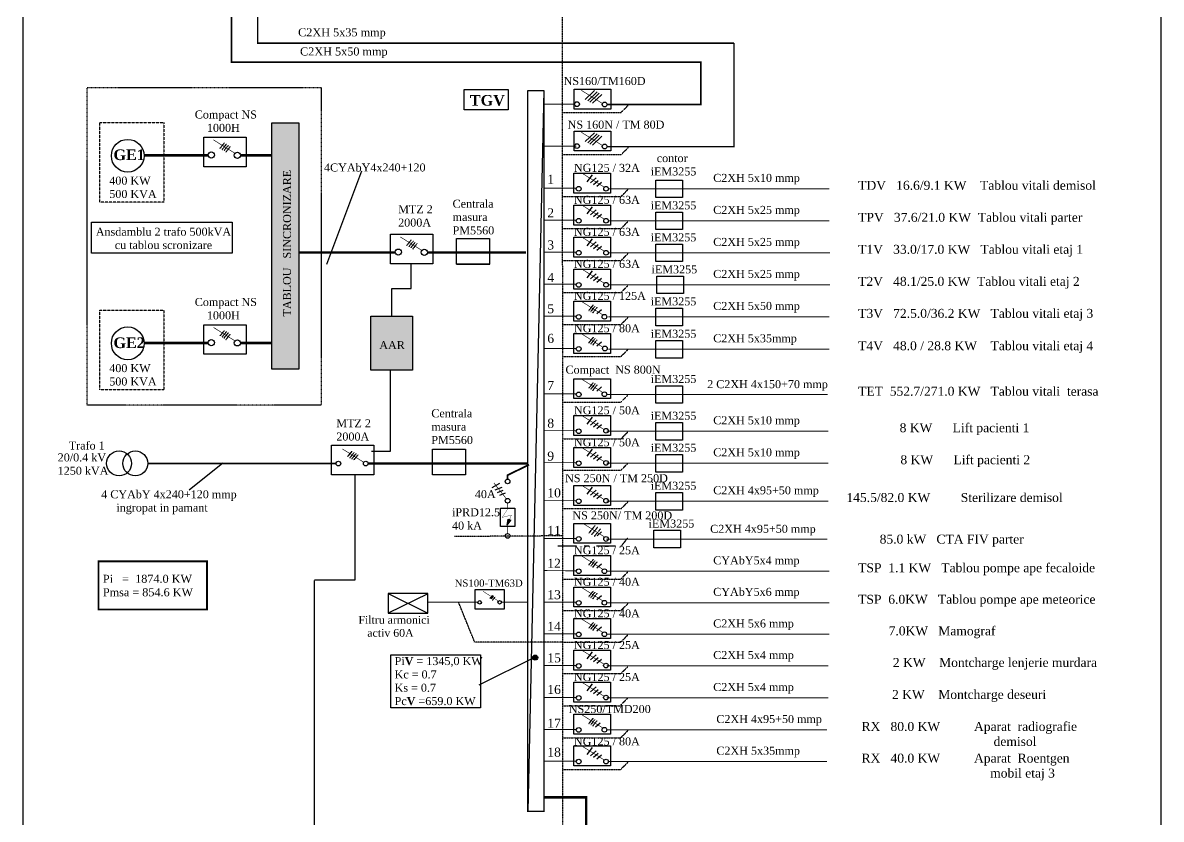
# Model space of a CAD drawing. Header units: inches. Extents: x -369701 to 85886, y 28217 to 66726.
# Drawn here: x -369701 to -353701, y 43892 to 55089 of the extents above; entities that cross this region are included whole.
import ezdxf

# ---------------------------------------------------------------- set-up
doc = ezdxf.new("R2010")
doc.units = ezdxf.units.IN
doc.header["$MEASUREMENT"] = 0
doc.linetypes.add('DASHED', pattern=[0.75, 0.5, -0.25])
doc.linetypes.add('DOUBLE_DASHED', pattern=[1.093611, 0.529167, -0.211667, 0.141111, -0.211667])
doc.layers.add('Circuite', color=7, linetype='Continuous', lineweight=25)
doc.layers.add('IE0.1.7_t_0', color=7, linetype='Continuous', lineweight=25)
for name, color, linetype in [('circuite iluminat normal', 7, 'Continuous'), ('ELECTRICAL', 7, 'Continuous'), ('Texte', 7, 'Continuous')]:
    doc.layers.add(name, color=color, linetype=linetype)
doc.styles.get("Standard").update_dxf_attribs({"font": 'arial.ttf'})

msp = doc.modelspace()

# ---------------------------------------------------------------- hatches: boundary and pattern name
at = {"layer": 'Circuite', "linetype": 'Continuous', "ltscale": 5, "true_color": 0xffd4a8}
h = msp.add_hatch(color=41, dxfattribs=at)
h.paths.add_polyline_path([(-366202, 50219), (-365819, 50219), (-365819, 53683), (-366202, 53683)])
h.paths.add_polyline_path([(-365866, 50926), (-365866, 52999), (-366107, 52999), (-366107, 50926)], flags=24)
at = {"layer": 'Circuite', "linetype": 'Continuous', "ltscale": 5, "true_color": 0xffc48a}
h = msp.add_hatch(color=31, dxfattribs=at)
h.paths.add_polyline_path([(-364223, 50964), (-364811, 50964), (-364811, 50207), (-364223, 50207)])
h.paths.add_polyline_path([(-364720, 50438), (-364311, 50438), (-364311, 50678), (-364720, 50678)], flags=24)
at = {"layer": 'Circuite', "linetype": 'Continuous'}
h = msp.add_hatch(color=256, dxfattribs=at)
h.paths.add_polyline_path([(-362861, 48102), (-362878, 48109), (-362892, 48029)])
h.paths.add_polyline_path([(-362843, 48095), (-362861, 48102), (-362892, 48029), (-362892, 48025)])
at = {"layer": 'ELECTRICAL', "linetype": 'Continuous'}
msp.add_hatch(color=1, dxfattribs=at).paths.add_polyline_path([(-362535, 46165, 1), (-362464, 46165, 1)])

# ---------------------------------------------------------------- linework, layer by layer
at = {"layer": 'Circuite', "linetype": 'Continuous', "ltscale": 5}
for p, q in [((-362377, 54137), (-362601, 44007)), ((-364940, 53004), (-365434, 51690)), ((-364243, 51355), (-364243, 51696)), ((-364516, 50956), (-364516, 51355)), ((-364516, 51355), (-364243, 51355)), ((-364536, 50205), (-364536, 49064)), ((-364536, 49064), (-364799, 49064)), ((-366887, 48896), (-367362, 48520)), ((-365031, 47256), (-365031, 48732)), ((-365602, 47256), (-365031, 47256)), ((-365602, 43050), (-365602, 47248))]:
    msp.add_line(p, q, dxfattribs=at)
at = {"layer": 'Circuite', "linetype": 'Continuous'}
for p, q in [((-362893, 48024), (-362878, 48109)), ((-362893, 48024), (-362843, 48095)), ((-362878, 48109), (-362843, 48095))]:
    msp.add_line(p, q, dxfattribs=at)
at = {"layer": 'Circuite', "linetype": 'DOUBLE_DASHED'}
for p, q in [((-363136, 46996), (-363098, 47043)), ((-363120, 46986), (-363083, 47033)), ((-363098, 46972), (-363060, 47018))]:
    msp.add_line(p, q, dxfattribs=at)
at = {"layer": 'Circuite', "linetype": 'Continuous', "flags": 128}
for points, const_width in [([(-361490, 53940), (-360172, 53940), (-360172, 54537), (-366767, 54537), (-366767, 61248)], 25), ([(-362886, 48337), (-362886, 48267)], 9), ([(-362884, 48256), (-362963, 48136), (-362833, 48168), (-362893, 48025), (-362893, 48025)], 4.5), ([(-362886, 48007), (-362886, 47908)], 9), ([(-363009, 46955), (-363235, 47098)], 6.81), ([(-363636, 46944), (-364006, 46944)], 17), ([(-363304, 46944), (-363674, 46944)], 17), ([(-362603, 46944), (-362974, 46944)], 17)]:
    msp.add_lwpolyline(points, dxfattribs=dict(at, const_width=const_width))
at = {"layer": 'Circuite', "linetype": 'DASHED', "ltscale": 5}
msp.add_lwpolyline([(-368798, 54178), (-365509, 54178), (-365509, 49711), (-368798, 49711)], close=True, dxfattribs=at)
at = {"layer": 'Circuite', "color": 1, "linetype": 'Continuous', "ltscale": 5}
for points in [[(-363496, 54149), (-362877, 54149), (-362877, 53864), (-363496, 53864)], [(-368734, 52285), (-366756, 52285), (-366756, 51849), (-368734, 51849)]]:
    msp.add_lwpolyline(points, close=True, dxfattribs=at)
at = {"layer": 'Circuite', "linetype": 'Continuous', "ltscale": 5}
for points in [[(-366202, 50219), (-366202, 53683), (-365819, 53683), (-365819, 50219)], [(-360803, 52878), (-360427, 52878), (-360427, 52631), (-360803, 52631)], [(-360803, 52428), (-360427, 52428), (-360427, 52181), (-360803, 52181)], [(-363604, 52055), (-363139, 52055), (-363139, 51695), (-363604, 51695)], [(-360803, 51978), (-360427, 51978), (-360427, 51731), (-360803, 51731)], [(-360791, 51528), (-360416, 51528), (-360416, 51281), (-360791, 51281)], [(-360803, 51078), (-360427, 51078), (-360427, 50831), (-360803, 50831)], [(-364811, 50964), (-364223, 50964), (-364223, 50207), (-364811, 50207)], [(-360803, 50623), (-360427, 50623), (-360427, 50376), (-360803, 50376)], [(-360803, 49987), (-360427, 49987), (-360427, 49741), (-360803, 49741)], [(-360803, 49470), (-360427, 49470), (-360427, 49223), (-360803, 49223)], [(-363942, 49096), (-363477, 49096), (-363477, 48736), (-363942, 48736)], [(-360803, 49020), (-360427, 49020), (-360427, 48773), (-360803, 48773)], [(-360803, 48486), (-360427, 48486), (-360427, 48239), (-360803, 48239)], [(-360832, 47954), (-360456, 47954), (-360456, 47707), (-360832, 47707)]]:
    msp.add_lwpolyline(points, close=True, dxfattribs=at)
at = {"layer": 'Circuite', "linetype": 'Continuous', "ltscale": 5, "const_width": 25, "flags": 128}
for points in [[(-365301, 48894), (-367952, 48894)], [(-362888, 48677), (-362888, 48728), (-362586, 48877)]]:
    msp.add_lwpolyline(points, dxfattribs=at)
at = {"layer": 'Circuite', "linetype": 'Continuous'}
for points in [[(-362985, 48265), (-362784, 48265), (-362784, 48006), (-362985, 48006)], [(-363348, 46848), (-362931, 46848), (-362931, 47115), (-363348, 47115)]]:
    msp.add_lwpolyline(points, close=True, dxfattribs=at)
at = {"layer": 'Circuite', "linetype": 'Continuous', "ltscale": 5}
for centre in [(-368347, 48895), (-368119, 48895)]:
    msp.add_circle(centre, 175, dxfattribs=at)
at = {"layer": 'Circuite', "linetype": 'Continuous'}
for centre, radius in [((-362887, 48642), 33.1), ((-362886, 48370), 33.1), ((-362886, 47876), 33.1), ((-363279, 46941), 25), ((-362999, 46942), 25)]:
    msp.add_circle(centre, radius, dxfattribs=at)
at = {"layer": 'circuite iluminat normal'}
for p, q in [((-361797, 54009), (-361667, 54135)), ((-361759, 53992), (-361630, 54118)), ((-361730, 53974), (-361601, 54100)), ((-361693, 53957), (-361563, 54083)), ((-361797, 53418), (-361667, 53544)), ((-361759, 53402), (-361630, 53528)), ((-361731, 53383), (-361601, 53509)), ((-361693, 53367), (-361563, 53493))]:
    msp.add_line(p, q, dxfattribs=at)
at = {"layer": 'ELECTRICAL', "linetype": 'DOUBLE_DASHED'}
for p, q in [((-362124, 66063), (-362109, 31887)), ((-361292, 53827), (-361191, 53928)), ((-362112, 53827), (-361292, 53827)), ((-366928, 53324), (-366866, 53401)), ((-366899, 53306), (-366838, 53383)), ((-366873, 53290), (-366811, 53367)), ((-366845, 53273), (-366784, 53349)), ((-361292, 53236), (-361191, 53337)), ((-362112, 53236), (-361292, 53236)), ((-362116, 52646), (-361296, 52646)), ((-361296, 52646), (-361195, 52747)), ((-362116, 52196), (-361296, 52196)), ((-361296, 52196), (-361195, 52297)), ((-364302, 51960), (-364240, 52037)), ((-364273, 51942), (-364211, 52019)), ((-364247, 51926), (-364185, 52003)), ((-364219, 51908), (-364158, 51985)), ((-361296, 51746), (-361195, 51847)), ((-362116, 51746), (-361296, 51746)), ((-361296, 51296), (-361195, 51397)), ((-362116, 51296), (-361296, 51296)), ((-361743, 51046), (-361681, 51123)), ((-361716, 51030), (-361655, 51107)), ((-361689, 51012), (-361627, 51089)), ((-361296, 50846), (-361195, 50947)), ((-366928, 50687), (-366866, 50764)), ((-366899, 50670), (-366838, 50747)), ((-366873, 50654), (-366811, 50731)), ((-362116, 50846), (-361296, 50846)), ((-366845, 50636), (-366784, 50713)), ((-361743, 50591), (-361681, 50668)), ((-361716, 50575), (-361655, 50652)), ((-361689, 50557), (-361627, 50634)), ((-361296, 50396), (-361195, 50497)), ((-362116, 50396), (-361296, 50396)), ((-361743, 49955), (-361681, 50032)), ((-361716, 49939), (-361655, 50016)), ((-361689, 49921), (-361627, 49998)), ((-361296, 49755), (-361195, 49856)), ((-362116, 49755), (-361296, 49755)), ((-361296, 49237), (-361195, 49339)), ((-362116, 49242), (-361296, 49242)), ((-365134, 48990), (-365072, 49067)), ((-365103, 48973), (-365041, 49050)), ((-365077, 48957), (-365015, 49034)), ((-365049, 48940), (-364988, 49017)), ((-362116, 48801), (-361296, 48801)), ((-361296, 48796), (-361195, 48897)), ((-361296, 48254), (-361195, 48355)), ((-362116, 48259), (-361296, 48259)), ((-361742, 47915), (-361656, 48023)), ((-361705, 47893), (-361619, 48000)), ((-362115, 47876), (-363632, 47866)), ((-361667, 47868), (-361581, 47975)), ((-361296, 47725), (-361195, 47849)), ((-361296, 47725), (-361195, 47849)), ((-361743, 47469), (-361681, 47546)), ((-361716, 47453), (-361655, 47530)), ((-361689, 47435), (-361627, 47512)), ((-361296, 47269), (-361195, 47370)), ((-362116, 47269), (-361296, 47269)), ((-361743, 47025), (-361681, 47102)), ((-361716, 47009), (-361655, 47086)), ((-361689, 46991), (-361627, 47068)), ((-363349, 46380), (-363574, 46939)), ((-361296, 46825), (-361195, 46927)), ((-362116, 46825), (-361296, 46825)), ((-361743, 46582), (-361681, 46658)), ((-361716, 46566), (-361655, 46642)), ((-361689, 46548), (-361627, 46625)), ((-361296, 46382), (-361195, 46483)), ((-362116, 46380), (-363349, 46380)), ((-362116, 46382), (-361296, 46382)), ((-362116, 45943), (-361296, 45943)), ((-361296, 45938), (-361195, 46039)), ((-362116, 45488), (-361296, 45488)), ((-361296, 45496), (-361195, 45597)), ((-361743, 45238), (-361681, 45315)), ((-361716, 45222), (-361655, 45299)), ((-361689, 45204), (-361627, 45281)), ((-361296, 45038), (-361195, 45139)), ((-362116, 45038), (-361296, 45038)), ((-361296, 44593), (-361195, 44694)), ((-362116, 44593), (-361296, 44593))]:
    msp.add_line(p, q, dxfattribs=at)
at = {"layer": 'ELECTRICAL', "linetype": 'Continuous'}
for p, q in [((-367094, 53225), (-367094, 53225)), ((-361771, 52853), (-361693, 52952)), ((-361721, 52839), (-361643, 52910)), ((-361678, 52817), (-361614, 52874)), ((-361633, 52793), (-361569, 52850)), ((-361938, 52571), (-361938, 52571)), ((-361771, 52403), (-361693, 52502)), ((-361721, 52389), (-361643, 52460)), ((-361678, 52367), (-361614, 52424)), ((-361633, 52343), (-361569, 52400)), ((-361771, 51953), (-361693, 52052)), ((-361721, 51938), (-361643, 52010)), ((-364468, 51860), (-364468, 51860)), ((-361678, 51917), (-361614, 51974)), ((-361633, 51893), (-361569, 51950)), ((-361771, 51503), (-361693, 51602)), ((-361721, 51488), (-361643, 51560)), ((-361678, 51467), (-361614, 51524)), ((-361633, 51443), (-361569, 51500)), ((-361633, 51003), (-361569, 51060)), ((-367094, 50588), (-367094, 50588)), ((-361633, 50548), (-361569, 50605)), ((-361938, 50509), (-361938, 50509)), ((-361633, 49912), (-361569, 49969)), ((-361771, 49444), (-361693, 49544)), ((-361721, 49430), (-361643, 49501)), ((-361678, 49409), (-361614, 49466)), ((-361633, 49385), (-361569, 49442)), ((-361771, 48994), (-361693, 49094)), ((-361721, 48980), (-361643, 49051)), ((-361678, 48959), (-361614, 49016)), ((-361633, 48935), (-361569, 48992)), ((-365298, 48892), (-365298, 48892)), ((-363103, 48554), (-362995, 48618)), ((-363062, 48522), (-362964, 48561)), ((-363030, 48487), (-362950, 48517)), ((-361771, 48461), (-361693, 48560)), ((-361721, 48447), (-361643, 48518)), ((-361678, 48425), (-361614, 48482)), ((-362996, 48449), (-362916, 48479)), ((-361633, 48401), (-361569, 48458)), ((-361629, 47876), (-361565, 47932)), ((-361633, 47426), (-361569, 47483)), ((-361633, 46983), (-361569, 47039)), ((-361633, 46539), (-361569, 46596)), ((-361771, 46145), (-361693, 46244)), ((-361721, 46131), (-361643, 46202)), ((-361678, 46109), (-361614, 46166)), ((-361633, 46085), (-361569, 46142)), ((-361771, 45695), (-361693, 45794)), ((-361721, 45681), (-361643, 45752)), ((-361678, 45659), (-361614, 45716)), ((-361633, 45635), (-361569, 45692)), ((-361652, 45189), (-361588, 45246)), ((-361771, 44800), (-361693, 44899)), ((-361721, 44785), (-361643, 44856)), ((-361678, 44764), (-361614, 44821)), ((-361633, 44740), (-361569, 44797)), ((-362601, 44007), (-362377, 44007))]:
    msp.add_line(p, q, dxfattribs=at)
at = {"layer": 'ELECTRICAL', "linetype": 'DOUBLE_DASHED', "ltscale": 500}
msp.add_line((-362182, 47734), (-361296, 47734), dxfattribs=at)
msp.add_line((-362182, 47734), (-361296, 47734), dxfattribs=at)
at = {"layer": 'ELECTRICAL', "color": 1, "linetype": 'Continuous'}
msp.add_line((-363287, 45781), (-362496, 46176), dxfattribs=at)
at = {"layer": 'ELECTRICAL', "linetype": 'Continuous', "flags": 128}
msp.add_lwpolyline([(-369701, 28226), (-353701, 28226), (-353701, 66726), (-369701, 66726)], close=True, dxfattribs=at)
for points, const_width in [([(-359706, 54803), (-366401, 54803), (-366397, 58111), (-366268, 58111)], 20), ([(-361489, 53346), (-359706, 53346), (-359706, 54803)], 20), ([(-361549, 53951), (-361852, 54141)], 9.1), ([(-361549, 53951), (-361852, 54141)], 9.1), ([(-362373, 53944), (-361945, 53944)], 13.6), ([(-362373, 53944), (-361946, 53944)], 13.6), ([(-362373, 53944), (-361945, 53944)], 13.6), ([(-366722, 53256), (-367021, 53443)], 9), ([(-361549, 53361), (-361852, 53551)], 9.1), ([(-361549, 53361), (-361852, 53551)], 9.1), ([(-362373, 53354), (-361945, 53354)], 13.6), ([(-362373, 53354), (-361946, 53354)], 13.6), ([(-362373, 53354), (-361945, 53354)], 13.6), ([(-362373, 53354), (-361921, 53354)], 13.5), ([(-368001, 53225), (-367094, 53225)], 35), ([(-366640, 53225), (-366214, 53225)], 35), ([(-361530, 52779), (-361829, 52967)], 9), ([(-361530, 52779), (-361829, 52967)], 9), ([(-362373, 52763), (-361921, 52763)], 13.5), ([(-362373, 52763), (-361921, 52763)], 13.5), ([(-362373, 52763), (-361945, 52763)], 13.6), ([(-361470, 52755), (-358365, 52755)], 13.5), ([(-361530, 52329), (-361829, 52517)], 9), ([(-361530, 52329), (-361829, 52517)], 9), ([(-362373, 52313), (-361921, 52313)], 13.5), ([(-362373, 52313), (-361921, 52313)], 13.5), ([(-361470, 52305), (-358365, 52305)], 13.5), ([(-361470, 52305), (-358365, 52305)], 13.5), ([(-364096, 51891), (-364395, 52079)], 9), ([(-361530, 51879), (-361829, 52067)], 9), ([(-361530, 51879), (-361829, 52067)], 9), ([(-365816, 51860), (-364468, 51860)], 35), ([(-364014, 51860), (-362627, 51860)], 35), ([(-362373, 51863), (-361921, 51863)], 13.5), ([(-361470, 51855), (-358354, 51855)], 13.5), ([(-361470, 51855), (-358365, 51855)], 13.5), ([(-361530, 51429), (-361829, 51617)], 9), ([(-361530, 51429), (-361829, 51617)], 9), ([(-362373, 51413), (-361921, 51413)], 13.5), ([(-361470, 51405), (-358354, 51405)], 13.5), ([(-361470, 51405), (-358365, 51405)], 13.5), ([(-361549, 50983), (-361847, 51171)], 9), ([(-362373, 50963), (-361921, 50963)], 13.5), ([(-361470, 50955), (-358365, 50955)], 13.5), ([(-366722, 50619), (-367021, 50807)], 9), ([(-361549, 50528), (-361847, 50716)], 9), ([(-368001, 50588), (-367094, 50588)], 35), ([(-366640, 50588), (-366200, 50588)], 35), ([(-362373, 50508), (-361921, 50508)], 13.5), ([(-362373, 50508), (-361921, 50508)], 13.5), ([(-362373, 50508), (-361944, 50508)], 9), ([(-361470, 50500), (-358365, 50500)], 13.5), ([(-361549, 49892), (-361847, 50080)], 9), ([(-362373, 49872), (-361921, 49872)], 13.5), ([(-362373, 49872), (-361921, 49872)], 13.5), ([(-362373, 49872), (-361921, 49872)], 13.5), ([(-361493, 49865), (-358389, 49865)], 13.5), ([(-361530, 49370), (-361829, 49558)], 9), ([(-361530, 49370), (-361829, 49558)], 9), ([(-362373, 49355), (-361921, 49355)], 13.5), ([(-361493, 49347), (-358377, 49347)], 13.5), ([(-361493, 49347), (-358389, 49347)], 13.5), ([(-364909, 48911), (-365208, 49098)], 9), ([(-361530, 48920), (-361829, 49108)], 9), ([(-361530, 48920), (-361829, 49108)], 9), ([(-364850, 48892), (-362595, 48892)], 35), ([(-362373, 48905), (-361921, 48905)], 13.5), ([(-361493, 48897), (-358377, 48897)], 13.5), ([(-361493, 48897), (-358389, 48897)], 13.5), ([(-362905, 48398), (-363080, 48621)], 9), ([(-361530, 48387), (-361829, 48575)], 9), ([(-361530, 48387), (-361829, 48575)], 9), ([(-362373, 48371), (-361921, 48371)], 13.5), ([(-361493, 48363), (-358377, 48363)], 13.5), ([(-361493, 48363), (-358389, 48363)], 13.5), ([(-361525, 47861), (-361824, 48049)], 9), ([(-362373, 47837), (-361921, 47837)], 13.5), ([(-361500, 47831), (-358394, 47831)], 13.5), ([(-361549, 47406), (-361847, 47594)], 9), ([(-362373, 47387), (-361921, 47386)], 13.5), ([(-361481, 47379), (-358363, 47379)], 13.5), ([(-361549, 46962), (-361847, 47150)], 9), ([(-362373, 46943), (-361921, 46943)], 13.5), ([(-361481, 46936), (-358363, 46936)], 13.5), ([(-361549, 46519), (-361847, 46707)], 9), ([(-362373, 46499), (-361921, 46499)], 13.5), ([(-361481, 46492), (-358363, 46492)], 13.5), ([(-361530, 46071), (-361829, 46259)], 9), ([(-361530, 46071), (-361829, 46259)], 9), ([(-362373, 46055), (-361921, 46055)], 13.5), ([(-361494, 46047), (-358377, 46047)], 13.5), ([(-361494, 46047), (-358389, 46047)], 13.5), ([(-361530, 45621), (-361829, 45809)], 9), ([(-361530, 45621), (-361829, 45809)], 9), ([(-362373, 45605), (-361921, 45605)], 13.5), ([(-361494, 45597), (-358377, 45597)], 13.5), ([(-361494, 45597), (-358389, 45597)], 13.5), ([(-361549, 45175), (-361847, 45363)], 9), ([(-362373, 45155), (-361921, 45155)], 13.5), ([(-362373, 45155), (-361921, 45155)], 13.5), ([(-362373, 45155), (-361921, 45155)], 13.5), ([(-362373, 45155), (-361921, 45155)], 13.5), ([(-361481, 45148), (-358398, 45148)], 13.5), ([(-361530, 44726), (-361829, 44913)], 9), ([(-361530, 44726), (-361829, 44913)], 9), ([(-362373, 44710), (-361921, 44710)], 13.5), ([(-362373, 44710), (-361921, 44710)], 13.5), ([(-362373, 44710), (-361921, 44710)], 13.5), ([(-361481, 44703), (-358398, 44703)], 13.5), ([(-361782, 43739), (-361782, 43739), (-361782, 43739), (-361782, 44199), (-362379, 44199)], 35)]:
    msp.add_lwpolyline(points, dxfattribs=dict(at, const_width=const_width))
at = {"layer": 'ELECTRICAL', "linetype": 'Continuous'}
msp.add_lwpolyline([(-362601, 43997), (-362601, 54137), (-362377, 54137), (-362377, 43997)], dxfattribs=at)
for points in [[(-361953, 54157), (-361435, 54157), (-361435, 53877), (-361953, 53877)], [(-367157, 53482), (-366562, 53482), (-366562, 53065), (-367157, 53065)], [(-361953, 53567), (-361435, 53567), (-361435, 53287), (-361953, 53287)], [(-361957, 52976), (-361439, 52976), (-361439, 52696), (-361957, 52696)], [(-361957, 52526), (-361439, 52526), (-361439, 52246), (-361957, 52246)], [(-364531, 52118), (-363936, 52118), (-363936, 51700), (-364531, 51700)], [(-361957, 52076), (-361439, 52076), (-361439, 51796), (-361957, 51796)], [(-361957, 51626), (-361439, 51626), (-361439, 51346), (-361957, 51346)], [(-361957, 51176), (-361439, 51176), (-361439, 50896), (-361957, 50896)], [(-367157, 50845), (-366562, 50845), (-366562, 50428), (-367157, 50428)], [(-361957, 50721), (-361439, 50721), (-361439, 50441), (-361957, 50441)], [(-361957, 50085), (-361439, 50085), (-361439, 49805), (-361957, 49805)], [(-361957, 49568), (-361439, 49568), (-361439, 49288), (-361957, 49288)], [(-365360, 49149), (-364765, 49149), (-364765, 48732), (-365360, 48732)], [(-361957, 49118), (-361439, 49118), (-361439, 48838), (-361957, 48838)], [(-361957, 48584), (-361439, 48584), (-361439, 48304), (-361957, 48304)], [(-361957, 48051), (-361439, 48051), (-361439, 47771), (-361957, 47771)], [(-361957, 47600), (-361439, 47600), (-361439, 47320), (-361957, 47320)], [(-361957, 47156), (-361439, 47156), (-361439, 46876), (-361957, 46876)], [(-361957, 46712), (-361439, 46712), (-361439, 46432), (-361957, 46432)], [(-361957, 46268), (-361439, 46268), (-361439, 45988), (-361957, 45988)], [(-361957, 45818), (-361439, 45818), (-361439, 45538), (-361957, 45538)], [(-361957, 45368), (-361439, 45368), (-361439, 45088), (-361957, 45088)], [(-361957, 44923), (-361439, 44923), (-361439, 44643), (-361957, 44643)]]:
    msp.add_lwpolyline(points, close=True, dxfattribs=at)
at = {"layer": 'ELECTRICAL', "linetype": 'DASHED', "ltscale": 3}
for points in [[(-368618, 53688), (-367720, 53688), (-367720, 52565), (-368618, 52565)], [(-368618, 51051), (-367720, 51051), (-367720, 49928), (-368618, 49928)]]:
    msp.add_lwpolyline(points, close=True, dxfattribs=at)
at = {"layer": 'ELECTRICAL', "color": 1, "linetype": 'Continuous', "const_width": 25}
msp.add_lwpolyline([(-368636, 47518), (-367112, 47518), (-367112, 46842), (-368636, 46842)], close=True, dxfattribs=at)
at = {"layer": 'ELECTRICAL', "linetype": 'Continuous', "flags": 128}
msp.add_lwpolyline([(-368636, 47518), (-367112, 47518), (-367112, 46842), (-368636, 46842), (-368636, 47518)], dxfattribs=at)
at = {"layer": 'ELECTRICAL', "color": 1, "linetype": 'Continuous'}
msp.add_lwpolyline([(-364530, 46203), (-363267, 46203), (-363267, 45460), (-364530, 45460)], close=True, dxfattribs=at)
at = {"layer": 'ELECTRICAL', "linetype": 'Continuous'}
for centre, radius in [((-361913, 53945), 33.5), ((-361912, 53945), 33.5), ((-361523, 53940), 33.5), ((-368226, 53220), 230), ((-361913, 53355), 33.5), ((-361912, 53355), 33.5), ((-361523, 53350), 33.5), ((-367051, 53230), 43.7), ((-366684, 53226), 43.7), ((-361888, 52755), 33.1), ((-361503, 52756), 33.1), ((-361888, 52305), 33.1), ((-361503, 52306), 33.1), ((-364424, 51865), 43.7), ((-364058, 51862), 43.7), ((-361888, 51855), 33.1), ((-361503, 51856), 33.1), ((-361888, 51405), 33.1), ((-361503, 51406), 33.1), ((-361888, 50955), 33.1), ((-361526, 50956), 33.1), ((-368226, 50583), 230), ((-367051, 50593), 43.7), ((-366684, 50589), 43.7), ((-361888, 50505), 33.1), ((-361520, 50510), 33.1), ((-361888, 49864), 33.1), ((-361526, 49866), 33.1), ((-361526, 49866), 33.1), ((-361888, 49346), 33.1), ((-361503, 49353), 33.1), ((-365265, 48892), 33.1), ((-364881, 48893), 33.1), ((-361888, 48896), 33.1), ((-361503, 48902), 33.1), ((-361888, 48363), 33.1), ((-361503, 48369), 33.1), ((-361888, 47834), 33.1), ((-361503, 47832), 33.1), ((-361888, 47378), 33.1), ((-361526, 47379), 33.1), ((-361888, 46934), 33.1), ((-361526, 46936), 33.1), ((-361888, 46491), 33.1), ((-361526, 46492), 33.1), ((-361504, 46053), 33.1), ((-361888, 46047), 33.1), ((-361888, 45597), 33.1), ((-361504, 45603), 33.1), ((-361888, 45147), 33.1), ((-361526, 45149), 33.1), ((-361526, 45149), 33.1), ((-361888, 44702), 33.1), ((-361503, 44703), 33.1)]:
    msp.add_circle(centre, radius, dxfattribs=at)
at = {"layer": 'ELECTRICAL', "color": 1, "linetype": 'Continuous'}
msp.add_circle((-362499, 46165), 35.5, dxfattribs=at)
at = {"layer": 'IE0.1.7_t_0', "ltscale": 0.025}
for p, q in [((-364566, 47064), (-364007, 46791)), ((-364007, 47062), (-364566, 46791))]:
    msp.add_line(p, q, dxfattribs=at)
msp.add_lwpolyline([(-364006, 46791), (-364006, 47064), (-364566, 47064), (-364566, 46791)], close=True, dxfattribs=at)
at = {"layer": 'Texte', "linetype": 'Continuous'}
for p, q in [((-363604, 51696), (-363138, 51696)), ((-363942, 48738), (-363477, 48738))]:
    msp.add_line(p, q, dxfattribs=at)

# ---------------------------------------------------------------- texts
at = {"layer": 'Circuite', "linetype": 'Continuous', "attachment_point": 1}
for s, insert, char_height, width in [('{\\fTimes New Roman|b0|i0|c0|p18;40A}', (-363347, 48519), 112.51, 362.72), ('{\\fTimes New Roman|b0|i0|c0|p18;iPRD12.5\\P40 kA}', (-363668, 48264), 112.51, 1003.79), ('{\\fTimes New Roman|b0|i0|c0|p18;NS100-TM63D}', (-363631, 47262), 100, 873.34), ('{\\fTimes New Roman|b0|i0|c0|p18;Filtru armonici  \\P   activ 60A}', (-364983, 46750), 110, 1316.07)]:
    msp.add_mtext(s, dxfattribs=dict(at, insert=insert, char_height=char_height, width=width))
at = {"layer": 'ELECTRICAL', "linetype": 'DOUBLE_DASHED', "attachment_point": 1}
for s, insert, char_height, width in [('{\\fTimes New Roman|b0|i0|c0|p18;C2XH 5x35 mmp}', (-365831, 55012), 113.74, 2532.58), ('{\\fTimes New Roman|b0|i0|c0|p18;C2XH 5x50 mmp}', (-365804, 54743), 113.74, 2532.58), ('{\\fTimes New Roman|b0|i0|c0|p18;4CYAbY4x240+120 }', (-365467, 53111), 112.51, 1927.13), ('\\pxt14;{\\fTimes New Roman|b0|i0|c0|p18;C2XH 5x10 mmp}', (-359997, 52965), 112.51, 2505.18), ('{\\fTimes New Roman|b0|i0|c0|p18;     TDV   16.6/9.1 KW    Tablou vitali demisol}', (-358198, 52867), 126.01, 7616.34), ('{\\fTimes New Roman|b0|i0|c0|p18;C2XH 5x25 mmp}', (-359997, 52515), 112.51, 2505.18), ('\\A1;{\\fTimes New Roman|b0|i0|c0|p18;     TPV   37.6/21\\H1x;.0 KW  Tablou vitali parter}', (-358198, 52417), 126.01, 7616.34), ('\\pxqc;{\\fTimes New Roman|b0|i0|c0|p18;Ansdamblu 2 trafo 500kVA cu tablou scronizare}', (-368687, 52208), 112.51, 1927.13), ('{\\fTimes New Roman|b0|i0|c0|p18;C2XH 5x25 mmp}', (-359997, 52065), 112.51, 2505.18), ('{\\fTimes New Roman|b0|i0|c0|p18;     T1V   33.0/17.0 KW   Tablou vitali etaj 1}', (-358198, 51967), 126.01, 7616.34), ('{\\fTimes New Roman|b0|i0|c0|p18;C2XH 5x25 mmp}', (-359997, 51615), 112.51, 2505.18), ('\\pxt12;{\\fTimes New Roman|b0|i0|c0|p18;     T2V   48.1/25.0 KW  Tablou vitali etaj 2}', (-358198, 51517), 126.01, 7616.34), ('{\\fTimes New Roman|b0|i0|c0|p18;C2XH 5x50 mmp}', (-359997, 51165), 112.51, 2505.18), ('{\\fTimes New Roman|b0|i0|c0|p18;     T3V   72.5.0/36.2 KW   Tablou vitali etaj 3}', (-358198, 51067), 126.01, 7616.34), ('{\\fTimes New Roman|b0|i0|c0|p18;C2XH 5x35mmp}', (-359997, 50710), 112.51, 2505.18), ('\\A1;{\\fTimes New Roman|b0|i0|c0|p18;     T4V   48.0 / 28.8 KW    Tablou vitali etaj 4}', (-358198, 50612), 126.01, 7616.34), ('{\\fTimes New Roman|b0|i0|c0|p18;2 C2XH 4x150+70 mmp}', (-360082, 50065), 112.51, 2505.18), ('{\\fTimes New Roman|b0|i0|c0|p18;     TET  552.7/271.0 KW   Tablou vitali  terasa}', (-358198, 49972), 126.01, 7616.34), ('{\\fTimes New Roman|b0|i0|c0|p18;C2XH 5x10 mmp}', (-359997, 49557), 112.51, 2505.18), ('{\\fTimes New Roman|b0|i0|c0|p18;                 8 KW      Lift pacienti 1}', (-358186, 49459), 126.01, 7616.34), ('{\\fTimes New Roman|b0|i0|c0|p18;C2XH 5x10 mmp}', (-359997, 49107), 112.51, 2505.18), ('{\\fTimes New Roman|b0|i0|c0|p18;                 8 KW      Lift pacienti 2}', (-358175, 49009), 126.01, 7616.34), ('{\\fTimes New Roman|b0|i0|c0|p18;4 CYAbY 4x240+120 mmp\\P     ingropat in pamant}', (-368598, 48517), 112.51, 2505.18), ('{\\fTimes New Roman|b0|i0|c0|p18;C2XH 4x95+50 mmp}', (-359997, 48573), 112.51, 2505.18), ('{\\fTimes New Roman|b0|i0|c0|p18;C2XH 4x95+50 mmp}', (-360040, 48031), 112.47, 3032.35), ('{\\fTimes New Roman|b0|i0|c0|p18;         \\H1.12x; 85.0 kW   CTA FIV parter}', (-358088, 47893), 112.51, 7614.11), ('{\\fTimes New Roman|b0|i0|c0|p18;C2XH 5x4 mmp}', (-359997, 46257), 112.51, 2505.18), ('{\\fTimes New Roman|b0|i0|c0|p18;               2 KW    Montcharge lenjerie murdara}', (-358186, 46159), 126.01, 7616.34), ('{\\fTimes New Roman|b0|i0|c0|p18;C2XH 5x4 mmp}', (-359997, 45807), 112.51, 2505.18), ('{\\fTimes New Roman|b0|i0|c0|p18;               2 KW    Montcharge deseuri}', (-358198, 45709), 126.01, 7616.34), ('{\\fTimes New Roman|b0|i0|c0|p18;C2XH 4x95+50 mmp}', (-359953, 45357), 112.51, 2505.18), ('{\\fTimes New Roman|b0|i0|c0|p18;      RX   80.0 KW          Aparat  radiografie\\P                                             demisol}', (-358198, 45259), 126.01, 7616.34), ('{\\fTimes New Roman|b0|i0|c0|p18;C2XH 5x35mmp}', (-359953, 44912), 112.51, 2505.18), ('{\\fTimes New Roman|b0|i0|c0|p18;      RX   40.0 KW          Aparat  Roentgen \\P                                            mobil etaj 3}', (-358198, 44814), 126.01, 7616.34)]:
    msp.add_mtext(s, dxfattribs=dict(at, insert=insert, char_height=char_height, width=width))
at = {"layer": 'ELECTRICAL', "linetype": 'Continuous', "attachment_point": 1}
for s, insert, char_height, width in [('{\\fTimes New Roman|b0|i0|c0|p18;NS160/TM160D}', (-362100, 54327), 112.5, 31494.36), ('{\\fTimes New Roman|b1|i0|c0|p18;\\C1;TGV}', (-363417, 54074), 150, 3202.08), ('{\\fTimes New Roman|b0|i0|c0|p18;  \\H1.1201x;NS 160N / TM 80D}', (-362119, 53714), 100.45, 3202.08), ('{\\fTimes New Roman|b1|i0|c0|p18;GE1}', (-368426, 53309), 150, 394.23), ('{\\fTimes New Roman|b0|i0|c0|p18;NG125 / 32A }', (-361954, 53106), 112.5, 31494.36), ('{\\fTimes New Roman|b0|i0|c0|p18;400 KW\\P500 KVA}', (-368485, 52926), 112.51, 699.56), ('{\\fTimes New Roman|b0|i0|c0|p18;1}', (-362329, 52954), 126.38, 407.44), ('\\pxt29;{\\fTimes New Roman|b0|i0|c0|p18;NG125 / 63A }', (-361954, 52656), 112.5, 31494.36), ('{\\fTimes New Roman|b0|i0|c0|p18;2}', (-362329, 52481), 126.38, 407.44), ('{\\fTimes New Roman|b0|i0|c0|p18;NG125 / 63A }', (-361954, 52206), 112.5, 31494.36), ('{\\fTimes New Roman|b0|i0|c0|p18;3}', (-362329, 52029), 126.38, 407.44), ('{\\fTimes New Roman|b0|i0|c0|p18;NG125 / 63A }', (-361954, 51756), 112.5, 31494.36), ('{\\fTimes New Roman|b0|i0|c0|p18;4}', (-362329, 51573), 126.38, 407.44), ('{\\fTimes New Roman|b0|i0|c0|p18;NG125 / 125A }', (-361954, 51306), 112.5, 31494.36), ('{\\fTimes New Roman|b0|i0|c0|p18;5}', (-362329, 51132), 126.38, 407.44), ('{\\fTimes New Roman|b0|i0|c0|p18;NG125 / 80A}', (-361954, 50851), 112.5, 31494.36), ('{\\fTimes New Roman|b1|i0|c0|p18;GE2}', (-368426, 50666), 150, 394.23), ('\\fTimes New Roman|b0|i0|c0|p18;AAR', (-364690, 50614), 112.51, 362.72), ('{\\fTimes New Roman|b0|i0|c0|p18;6}', (-362329, 50716), 126.38, 407.44), ('{\\fTimes New Roman|b0|i0|c0|p18;400 KW\\P500 KVA}', (-368485, 50290), 112.51, 699.56), ('{\\fTimes New Roman|b0|i0|c0|p18;  Compact  NS 800N}', (-362158, 50269), 112.51, 4769.84), ('{\\fTimes New Roman|b0|i0|c0|p18;7}', (-362329, 50052), 126.38, 407.44), ('{\\fTimes New Roman|b0|i0|c0|p18;NG125 / 50A }', (-361954, 49698), 112.5, 31494.36), ('{\\fTimes New Roman|b0|i0|c0|p18;8}', (-362329, 49523), 126.38, 407.44), ('{\\fTimes New Roman|b0|i0|c0|p18;Trafo 1}', (-369054, 49202), 112.51, 4769.84), ('{\\fTimes New Roman|b0|i0|c0|p18;NG125 / 50A }', (-361954, 49248), 112.5, 31494.36), ('{\\fTimes New Roman|b0|i0|c0|p18;9}', (-362329, 49061), 126.38, 407.44), ('{\\fTimes New Roman|b0|i0|c0|p18;  \\H1.1201x;NS 250N / TM 250D}', (-362155, 48743), 100.45, 3202.08), ('{\\fTimes New Roman|b0|i0|c0|p18;10}', (-362329, 48544), 126.38, 407.44), ('{\\fTimes New Roman|b0|i0|c0|p18;      \\H1.12x; 145.5/82.0 KW         Sterilizare demisol}', (-358428, 48478), 112.51, 3713.4), ('{\\fTimes New Roman|b0|i0|c0|p18;  NS 250N/ TM 200D}', (-362061, 48220), 112.47, 1849.85), ('{\\fTimes New Roman|b0|i0|c0|p18;11}', (-362329, 48016), 126.38, 407.44), ('{\\fTimes New Roman|b0|i0|c0|p18;NG125 / 25A }', (-361954, 47730), 112.5, 31494.36), ('{\\fTimes New Roman|b0|i0|c0|p18;Pi   =  1874.0 KW\\PPmsa = 854.6 KW}', (-368575, 47329), 113.41, 1448.81), ('{\\fTimes New Roman|b0|i0|c0|p18;NG125 / 40A }', (-361954, 47286), 112.5, 31494.36), ('{\\fTimes New Roman|b0|i0|c0|p18;13}', (-362329, 47112), 126.38, 407.44), ('{\\fTimes New Roman|b0|i0|c0|p18;NG125 / 40A }', (-361954, 46842), 112.5, 31494.36), ('{\\fTimes New Roman|b0|i0|c0|p18;14}', (-362329, 46668), 126.38, 407.44), ('{\\fTimes New Roman|b0|i0|c0|p18;NG125 / 25A }', (-361954, 46398), 112.5, 31494.36), ('{\\fTimes New Roman|b0|i0|c0|p18;\\C1;Pi\\fTimes New Roman|b1|i0|c0|p18;V\\fTimes New Roman|b0|i0|c0|p18; = 1345,0 KW\\PKc = 0.7\\PKs = 0.7\\PPc\\fTimes New Roman|b1|i0|c0|p18;V\\fTimes New Roman|b0|i0|c0|p18; =659.0 KW}', (-364475, 46172), 112.507, 1639.19), ('{\\fTimes New Roman|b0|i0|c0|p18;15}', (-362329, 46224), 126.38, 407.44), ('{\\fTimes New Roman|b0|i0|c0|p18;NG125 / 25A }', (-361954, 45948), 112.5, 31494.36), ('{\\fTimes New Roman|b0|i0|c0|p18;16}', (-362329, 45780), 126.38, 407.44), ('{\\fTimes New Roman|b0|i0|c0|p18;NS250/TMD200}', (-362027, 45498), 112.5, 31494.36), ('{\\fTimes New Roman|b0|i0|c0|p18;17}', (-362329, 45305), 126.38, 407.44), ('{\\fTimes New Roman|b0|i0|c0|p18;NG125 / 80A }', (-361954, 45043), 112.5, 31494.36), ('{\\fTimes New Roman|b0|i0|c0|p18;18}', (-362329, 44899), 126.38, 407.44)]:
    msp.add_mtext(s, dxfattribs=dict(at, insert=insert, char_height=char_height, width=width))
at = {"layer": 'ELECTRICAL', "linetype": 'Continuous', "char_height": 112.5, "attachment_point": 1}
for s, insert in [('{\\fTimes New Roman|b0|i0|c0|p18;  contor\\PiEM3255}', (-360876, 53243)), ('{\\fTimes New Roman|b0|i0|c0|p18;iEM3255}', (-360876, 52579)), ('{\\fTimes New Roman|b0|i0|c0|p18;iEM3255}', (-360876, 52129)), ('{\\fTimes New Roman|b0|i0|c0|p18;iEM3255}', (-360864, 51679)), ('{\\fTimes New Roman|b0|i0|c0|p18;iEM3255}', (-360876, 51229)), ('{\\fTimes New Roman|b0|i0|c0|p18;iEM3255}', (-360876, 50774)), ('{\\fTimes New Roman|b0|i0|c0|p18;iEM3255}', (-360876, 50138)), ('{\\fTimes New Roman|b0|i0|c0|p18;iEM3255}', (-360876, 49621)), ('{\\fTimes New Roman|b0|i0|c0|p18;iEM3255}', (-360876, 49171)), ('{\\fTimes New Roman|b0|i0|c0|p18;iEM3255}', (-360876, 48637)), ('{\\fTimes New Roman|b0|i0|c0|p18;iEM3255}', (-360905, 48105))]:
    msp.add_mtext(s, dxfattribs=dict(at, insert=insert))
at = {"layer": 'ELECTRICAL', "linetype": 'Continuous', "insert": (-366043, 50959), "char_height": 112.51, "width": 2763.04, "attachment_point": 1, "rotation": 90}
msp.add_mtext('{\\fTimes New Roman|b0|i0|c0|p18;TABLOU   SINCRONIZARE}', dxfattribs=at)
at = {"layer": 'ELECTRICAL', "color": 7, "linetype": 'DOUBLE_DASHED', "attachment_point": 1}
for s, insert, char_height, width in [('{\\fTimes New Roman|b0|i0|c0|p18;CYAbY5x4 mmp}', (-359997, 47588), 112.51, 2505.18), ('{\\fTimes New Roman|b0|i0|c0|p18;     TSP  1.1 KW   Tablou pompe ape fecaloide}', (-358198, 47490), 126.01, 7616.34), ('{\\fTimes New Roman|b0|i0|c0|p18;CYAbY5x6 mmp}', (-359997, 47145), 112.51, 2505.18), ('{\\fTimes New Roman|b0|i0|c0|p18;     TSP  6.0KW   Tablou pompe ape meteorice}', (-358198, 47047), 126.01, 7616.34), ('{\\fTimes New Roman|b0|i0|c0|p18;C2XH 5x6 mmp}', (-359997, 46701), 112.51, 2505.18), ('{\\fTimes New Roman|b0|i0|c0|p18;              7.0KW   Mamograf}', (-358198, 46603), 126.01, 7616.34)]:
    msp.add_mtext(s, dxfattribs=dict(at, insert=insert, char_height=char_height, width=width))
at = {"layer": 'Texte', "linetype": 'Continuous', "attachment_point": 1}
for s, insert, char_height, width in [('{\\fTimes New Roman|b0|i0|c0|p18;Compact NS \\P    1000H}', (-367283, 53856), 112.51, 1244.65), ('{\\fTimes New Roman|b0|i0|c0|p18;  MTZ 2 \\P  2000A}', (-364510, 52524), 112.51, 947.62), ('{\\fTimes New Roman|b0|i0|c0|p18;Centrala \\Pmasura\\PPM5560}', (-363660, 52602), 112.51, 1244.65), ('{\\fTimes New Roman|b0|i0|c0|p18;Compact NS \\P    1000H}', (-367283, 51220), 112.51, 1244.65), ('{\\fTimes New Roman|b0|i0|c0|p18;Centrala \\Pmasura\\PPM5560}', (-363959, 49655), 112.51, 1244.65), ('{\\fTimes New Roman|b0|i0|c0|p18;  MTZ 2 \\P  2000A}', (-365379, 49516), 112.51, 947.62), ('{\\fTimes New Roman|b0|i0|c0|p18;20/0.4 kV\\P1250 kVA}', (-369210, 49035), 112.51, 947.62), ('{\\fTimes New Roman|b0|i0|c0|p18;12}', (-362329, 47555), 126.38, 407.44)]:
    msp.add_mtext(s, dxfattribs=dict(at, insert=insert, char_height=char_height, width=width))

doc.saveas('drawing.dxf')
